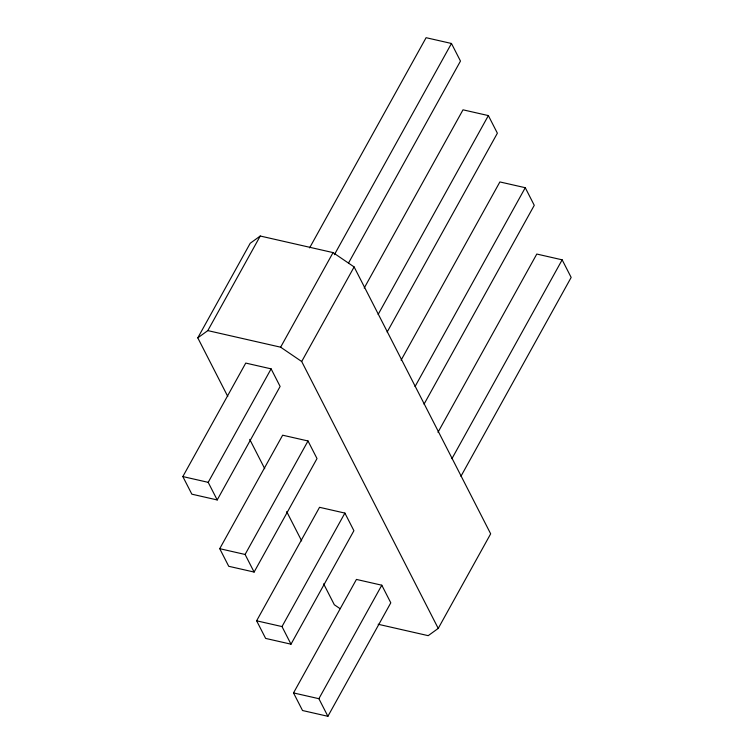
<?xml version="1.0" encoding="UTF-8"?>
<svg xmlns="http://www.w3.org/2000/svg" width="754" height="754" viewBox="0 0 754 754"><rect width="100%" height="100%" fill="white"/><g stroke="black" fill="none" stroke-linecap="round" stroke-linejoin="round"><path stroke-width="1.13" d="M227.774 396.472L197.784 337.858L250.215 243.269L260.243 236.021L333.061 252.599L354.126 266.935L490.666 533.823L438.234 628.412L428.206 635.66L378.15 624.265M197.784 337.858L207.812 330.61L260.243 236.021M182.836 476.566L245.747 363.079L271.11 368.857L280.12 386.453L217.209 499.949L191.846 494.172L182.836 476.566L208.198 482.343L217.209 499.949M309.602 247.887L426.104 37.7L451.467 43.478L460.477 61.074L348.536 263.023M207.812 330.61L280.629 347.189L333.061 252.599M208.198 482.343L271.11 368.857M334.39 254.692L451.467 43.478M438.234 628.412L301.694 361.515L354.126 266.935M219.734 548.686L282.646 435.199L308.009 440.967L317.01 458.573L254.107 572.06L228.735 566.292L219.734 548.686L245.097 554.463L254.107 572.06M364.201 288.066L463.003 109.82L488.366 115.588L497.376 133.194L387.151 332.052M245.097 554.463L308.009 440.967M378.14 314.446L488.366 115.588M256.624 620.806L319.536 507.31L344.898 513.088L353.909 530.693L290.997 644.18L265.634 638.412L256.624 620.806L281.996 626.574L290.997 644.18M401.09 360.176L499.893 181.94L525.265 187.708L534.266 205.314L424.04 404.163M281.996 626.574L344.898 513.088M415.039 386.566L525.265 187.708M293.523 692.926L356.435 579.43L381.797 585.208L390.798 602.814L327.896 716.3L302.533 710.522L293.523 692.926L318.885 698.694L327.896 716.3M437.989 432.296L536.791 254.051L562.154 259.828L571.164 277.434L460.939 476.283M318.885 698.694L381.797 585.208M451.929 458.677L562.154 259.828M280.629 347.189L301.694 361.515M340.073 608.657L334.324 604.755L323.617 583.822M249.725 439.384L264.72 468.686M286.671 511.598L301.666 540.91"/></g></svg>
